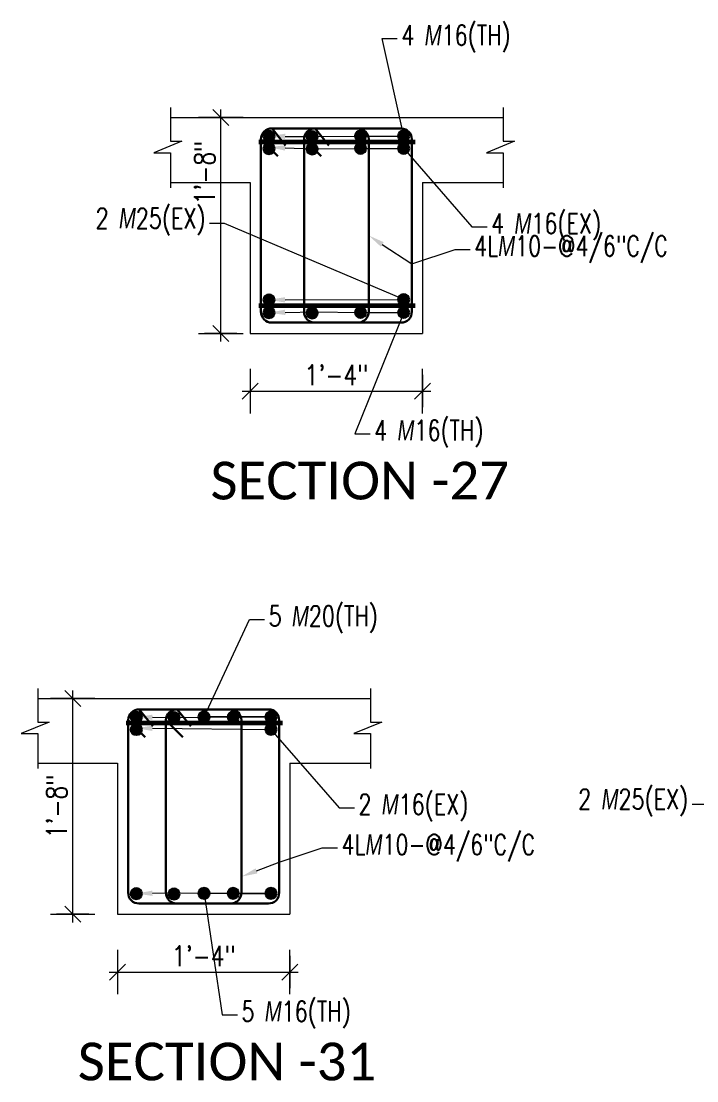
# Model space of a CAD drawing. Header units: inches. Extents: x 0 to 162649, y -36601 to -26324.
# Drawn here: x 155615 to 155677.6, y -36482.7 to -36384.5 of the extents above; entities that cross this region are included whole.
import ezdxf
from ezdxf import colors
from ezdxf.entities.mleader import LeaderData, LeaderLine
from ezdxf.math import Vec2, Vec3

# ---------------------------------------------------------------- set-up
doc = ezdxf.new("R2010")
doc.units = ezdxf.units.IN
doc.header["$MEASUREMENT"] = 0
for name, color, linetype, lineweight in [('Dim', 1, 'Continuous', 13), ('hatch', 252, 'Continuous', 0), ('OL_AR_Text', 140, 'Continuous', 5), ('Rein', 3, 'Continuous', 30), ('Stirrups', 191, 'Continuous', 25), ('TEXT', 7, 'Continuous', 9)]:
    doc.layers.add(name, color=color, linetype=linetype, lineweight=lineweight)
doc.styles.add('1-8 Annotative Text', font='calibri.ttf', dxfattribs={"height": 0.125})
doc.styles.add('DIM', font='simplex.shx', dxfattribs={"width": 0.75})
doc.styles.add('rmtext', font='romans.shx', dxfattribs={"width": 0.8})
doc.dimstyles.new('DIM-24', dxfattribs={"dimscale": 24, "dimtxt": 0.078125, "dimasz": 0.0625, "dimexe": 0.0625, "dimexo": 0.015625, "dimgap": 0.015625, "dimtad": 1, "dimdec": 1, "dimzin": 3, "dimdsep": 46, "dimlunit": 4, "dimtxsty": 'rmtext', "dimblk": 'OBLIQUE', "dimcen": 0.09375, "dimdle": 0.03125, "dimclrd": 1, "dimclre": 1, "dimclrt": 2, "dimadec": 0, "dimazin": 0, "dimtfac": 0.75, "dimtdec": 1, "dimtix": 1, "dimtmove": 0, "dimatfit": 3, "dimfxl": 0.0625, "dimfxlon": 1, "dimfrac": 1, "dimtolj": 1, "dimtzin": 0, "dimlwd": -1, "dimlwe": 5, "dimarcsym": 0})

# ---------------------------------------------------------------- blocks, each defined once
blk = doc.blocks.new('_Oblique')
for p, q in [((0, -1.375), (0, 1.375)), ((-0.495, -0.495), (0.495, 0.495))]:
    blk.add_line(p, q)
blk = doc.blocks.new('*D335')
at = {"layer": 'Defpoints', "color": 0, "transparency": 16777216}
for p in [(155636.205, -36413.416), (155652.205, -36413.416), (155652.205, -36418.769)]:
    blk.add_point(p, dxfattribs=at)
at = {"layer": 'Dim', "color": 1, "lineweight": 5, "transparency": 16777216}
for p, q in [((155636.205, -36417.269), (155636.205, -36420.269)), ((155652.205, -36417.269), (155652.205, -36420.269))]:
    blk.add_line(p, q, dxfattribs=at)
at = {"layer": 'Dim', "color": 1, "transparency": 16777216}
blk.add_line((155635.455, -36418.769), (155652.955, -36418.769), dxfattribs=at)
at = {"layer": 'Dim', "color": 1, "transparency": 16777216, "xscale": 1.5, "yscale": 1.5, "zscale": 1.5, "rotation": 180}
blk.add_blockref('_Oblique', (155636.205, -36418.769), dxfattribs=at)
at = {"layer": 'Dim', "color": 1, "transparency": 16777216, "xscale": 1.5, "yscale": 1.5, "zscale": 1.5}
blk.add_blockref('_Oblique', (155652.205, -36418.769), dxfattribs=at)
at = {"layer": 'Dim', "color": 2, "transparency": 16777216, "insert": (155644.205, -36417.278), "char_height": 1.875, "attachment_point": 5, "style": 'rmtext'}
blk.add_mtext('\\A1;1\'-4"', dxfattribs=at)
blk = doc.blocks.new('*D336')
at = {"layer": 'Defpoints', "color": 0, "transparency": 16777216}
for p in [(155633.489, -36393.416), (155636.205, -36393.416), (155636.205, -36413.416)]:
    blk.add_point(p, dxfattribs=at)
at = {"layer": 'Dim', "color": 1, "transparency": 16777216}
blk.add_line((155633.489, -36414.166), (155633.489, -36392.666), dxfattribs=at)
at = {"layer": 'Dim', "color": 1, "lineweight": 5, "transparency": 16777216}
for p, q in [((155634.989, -36393.416), (155631.989, -36393.416)), ((155634.989, -36413.416), (155631.989, -36413.416))]:
    blk.add_line(p, q, dxfattribs=at)
at = {"layer": 'Dim', "color": 1, "transparency": 16777216, "xscale": 1.5, "yscale": 1.5, "zscale": 1.5}
for p, rotation in [((155633.489, -36393.416), 90), ((155633.489, -36413.416), 270)]:
    blk.add_blockref('_Oblique', p, dxfattribs=dict(at, rotation=rotation))
at = {"layer": 'Dim', "color": 2, "transparency": 16777216, "insert": (155631.998, -36398.515), "char_height": 1.875, "attachment_point": 5, "rotation": 90, "style": 'rmtext'}
blk.add_mtext('\\A1;1\'-8"', dxfattribs=at)
blk = doc.blocks.new('*D424')
at = {"layer": 'Defpoints', "color": 0, "transparency": 16777216}
for p in [(155623.901, -36467.276), (155639.901, -36467.276), (155639.901, -36472.63)]:
    blk.add_point(p, dxfattribs=at)
at = {"layer": 'Dim', "color": 1, "lineweight": 5, "transparency": 16777216}
for p, q in [((155623.901, -36471.13), (155623.901, -36474.13)), ((155639.901, -36471.13), (155639.901, -36474.13))]:
    blk.add_line(p, q, dxfattribs=at)
at = {"layer": 'Dim', "color": 1, "transparency": 16777216}
blk.add_line((155623.151, -36472.63), (155640.651, -36472.63), dxfattribs=at)
at = {"layer": 'Dim', "color": 1, "transparency": 16777216, "xscale": 1.5, "yscale": 1.5, "zscale": 1.5, "rotation": 180}
blk.add_blockref('_Oblique', (155623.901, -36472.63), dxfattribs=at)
at = {"layer": 'Dim', "color": 1, "transparency": 16777216, "xscale": 1.5, "yscale": 1.5, "zscale": 1.5}
blk.add_blockref('_Oblique', (155639.901, -36472.63), dxfattribs=at)
at = {"layer": 'Dim', "color": 2, "transparency": 16777216, "insert": (155631.901, -36471.139), "char_height": 1.875, "attachment_point": 5, "style": 'rmtext'}
blk.add_mtext('\\A1;1\'-4"', dxfattribs=at)
blk = doc.blocks.new('*D425')
at = {"layer": 'Defpoints', "color": 0, "transparency": 16777216}
for p in [(155619.761, -36447.276), (155623.901, -36447.276), (155623.901, -36467.276)]:
    blk.add_point(p, dxfattribs=at)
at = {"layer": 'Dim', "color": 1, "transparency": 16777216}
blk.add_line((155619.761, -36468.026), (155619.761, -36446.526), dxfattribs=at)
at = {"layer": 'Dim', "color": 1, "lineweight": 5, "transparency": 16777216}
for p, q in [((155621.261, -36447.276), (155618.261, -36447.276)), ((155621.261, -36467.276), (155618.261, -36467.276))]:
    blk.add_line(p, q, dxfattribs=at)
at = {"layer": 'Dim', "color": 1, "transparency": 16777216, "xscale": 1.5, "yscale": 1.5, "zscale": 1.5}
for p, rotation in [((155619.761, -36447.276), 90), ((155619.761, -36467.276), 270)]:
    blk.add_blockref('_Oblique', p, dxfattribs=dict(at, rotation=rotation))
at = {"layer": 'Dim', "color": 2, "transparency": 16777216, "insert": (155618.27, -36457.276), "char_height": 1.875, "attachment_point": 5, "rotation": 90, "style": 'rmtext'}
blk.add_mtext('\\A1;1\'-8"', dxfattribs=at)

msp = doc.modelspace()

# ---------------------------------------------------------------- hatches: boundary and pattern name
at = {"layer": 'Rein'}
h = msp.add_hatch(color=256, dxfattribs=at)
h.dxf.hatch_style = 1
h.paths.add_polyline_path([(155638.457, -36395.139, 1), (155637.457, -36395.139, 1)])
h = msp.add_hatch(color=256, dxfattribs=at)
h.dxf.hatch_style = 1
h.paths.add_polyline_path([(155642.457, -36395.171, 1), (155641.457, -36395.171, 1)])
h = msp.add_hatch(color=256, dxfattribs=at)
h.dxf.hatch_style = 1
h.paths.add_polyline_path([(155646.947, -36395.117, 1), (155645.947, -36395.117, 1)])
h = msp.add_hatch(color=256, dxfattribs=at)
h.dxf.hatch_style = 1
h.paths.add_polyline_path([(155650.947, -36395.117, 1), (155649.947, -36395.117, 1)])
h = msp.add_hatch(color=256, dxfattribs=at)
h.dxf.hatch_style = 1
h.paths.add_polyline_path([(155638.457, -36396.289, 1), (155637.457, -36396.289, 1)])
h = msp.add_hatch(color=256, dxfattribs=at)
h.dxf.hatch_style = 1
h.paths.add_polyline_path([(155642.457, -36396.321, 1), (155641.457, -36396.321, 1)])
h = msp.add_hatch(color=256, dxfattribs=at)
h.dxf.hatch_style = 1
h.paths.add_polyline_path([(155646.947, -36396.267, 1), (155645.947, -36396.267, 1)])
h = msp.add_hatch(color=256, dxfattribs=at)
h.dxf.hatch_style = 1
h.paths.add_polyline_path([(155650.947, -36396.267, 1), (155649.947, -36396.267, 1)])
h = msp.add_hatch(color=256, dxfattribs=at)
h.dxf.hatch_style = 1
h.paths.add_polyline_path([(155638.457, -36410.309, 1), (155637.457, -36410.309, 1)])
h = msp.add_hatch(color=256, dxfattribs=at)
h.dxf.hatch_style = 1
h.paths.add_polyline_path([(155650.947, -36410.287, 1), (155649.947, -36410.287, 1)])
h = msp.add_hatch(color=256, dxfattribs=at)
h.dxf.hatch_style = 1
h.paths.add_polyline_path([(155638.457, -36411.498, 1), (155637.457, -36411.498, 1)])
h = msp.add_hatch(color=256, dxfattribs=at)
h.dxf.hatch_style = 1
h.paths.add_polyline_path([(155642.457, -36411.53, 1), (155641.457, -36411.53, 1)])
h = msp.add_hatch(color=256, dxfattribs=at)
h.dxf.hatch_style = 1
h.paths.add_polyline_path([(155646.947, -36411.476, 1), (155645.947, -36411.476, 1)])
h = msp.add_hatch(color=256, dxfattribs=at)
h.dxf.hatch_style = 1
h.paths.add_polyline_path([(155650.947, -36411.476, 1), (155649.947, -36411.476, 1)])
h = msp.add_hatch(color=256, dxfattribs=at)
h.dxf.hatch_style = 1
h.paths.add_polyline_path([(155626.152, -36449, 1), (155625.152, -36449, 1)])
h = msp.add_hatch(color=256, dxfattribs=at)
h.dxf.hatch_style = 1
h.paths.add_polyline_path([(155629.652, -36449.032, 1), (155628.652, -36449.032, 1)])
h = msp.add_hatch(color=256, dxfattribs=at)
h.dxf.hatch_style = 1
h.paths.add_polyline_path([(155632.435, -36448.978, 1), (155631.435, -36448.978, 1)])
h = msp.add_hatch(color=256, dxfattribs=at)
h.dxf.hatch_style = 1
h.paths.add_polyline_path([(155635.142, -36448.978, 1), (155634.142, -36448.978, 1)])
h = msp.add_hatch(color=256, dxfattribs=at)
h.dxf.hatch_style = 1
h.paths.add_polyline_path([(155638.642, -36448.978, 1), (155637.642, -36448.978, 1)])
h = msp.add_hatch(color=256, dxfattribs=at)
h.dxf.hatch_style = 1
h.paths.add_polyline_path([(155626.152, -36450.15, 1), (155625.152, -36450.15, 1)])
h = msp.add_hatch(color=256, dxfattribs=at)
h.dxf.hatch_style = 1
h.paths.add_polyline_path([(155638.642, -36450.128, 1), (155637.642, -36450.128, 1)])
h = msp.add_hatch(color=256, dxfattribs=at)
h.dxf.hatch_style = 1
h.paths.add_polyline_path([(155626.152, -36465.359, 1), (155625.152, -36465.359, 1)])
h = msp.add_hatch(color=256, dxfattribs=at)
h.dxf.hatch_style = 1
h.paths.add_polyline_path([(155629.652, -36465.39, 1), (155628.652, -36465.39, 1)])
h = msp.add_hatch(color=256, dxfattribs=at)
h.dxf.hatch_style = 1
h.paths.add_polyline_path([(155632.435, -36465.336, 1), (155631.435, -36465.336, 1)])
h = msp.add_hatch(color=256, dxfattribs=at)
h.dxf.hatch_style = 1
h.paths.add_polyline_path([(155635.142, -36465.336, 1), (155634.142, -36465.336, 1)])
h = msp.add_hatch(color=256, dxfattribs=at)
h.dxf.hatch_style = 1
h.paths.add_polyline_path([(155638.642, -36465.336, 1), (155637.642, -36465.336, 1)])

# ---------------------------------------------------------------- linework, layer by layer
at = {"layer": 'Dim', "lineweight": 60}
for p, q in [((155637.021, -36395.662), (155651.523, -36395.662)), ((155637.021, -36410.832), (155651.523, -36410.832)), ((155624.717, -36449.523), (155639.219, -36449.523))]:
    msp.add_line(p, q, dxfattribs=at)
at = {"layer": 'hatch'}
for p, q in [((155628.828, -36392.475), (155628.828, -36395.604)), ((155659.673, -36392.475), (155659.673, -36395.604)), ((155628.828, -36393.416), (155659.673, -36393.416)), ((155629.885, -36395.604), (155627.285, -36396.666)), ((155629.885, -36395.604), (155627.285, -36396.666)), ((155628.828, -36395.604), (155629.885, -36395.604)), ((155660.73, -36395.604), (155658.13, -36396.666)), ((155659.673, -36395.604), (155660.73, -36395.604)), ((155627.285, -36396.666), (155628.828, -36396.666)), ((155628.828, -36396.666), (155628.828, -36399.909)), ((155658.13, -36396.666), (155659.673, -36396.666)), ((155659.673, -36396.666), (155659.673, -36399.909)), ((155628.828, -36399.416), (155636.205, -36399.416)), ((155636.205, -36399.416), (155636.205, -36413.416)), ((155652.205, -36399.416), (155652.205, -36413.416)), ((155652.205, -36399.416), (155659.673, -36399.416)), ((155636.205, -36413.416), (155652.205, -36413.416)), ((155616.524, -36446.336), (155616.524, -36449.465)), ((155647.369, -36446.336), (155647.369, -36449.465)), ((155616.524, -36447.276), (155647.369, -36447.276)), ((155617.581, -36449.465), (155614.981, -36450.527)), ((155617.581, -36449.465), (155614.981, -36450.527)), ((155616.524, -36449.465), (155617.581, -36449.465)), ((155648.426, -36449.465), (155645.826, -36450.527)), ((155647.369, -36449.465), (155648.426, -36449.465)), ((155614.981, -36450.527), (155616.524, -36450.527)), ((155616.524, -36450.527), (155616.524, -36453.77)), ((155645.826, -36450.527), (155647.369, -36450.527)), ((155647.369, -36450.527), (155647.369, -36453.77)), ((155616.524, -36453.276), (155623.901, -36453.276)), ((155623.901, -36453.276), (155623.901, -36467.276)), ((155639.901, -36453.276), (155639.901, -36467.276)), ((155639.901, -36453.276), (155647.369, -36453.276)), ((155623.901, -36467.276), (155639.901, -36467.276))]:
    msp.add_line(p, q, dxfattribs=at)
at = {"layer": 'Rein'}
for centre in [(155637.957, -36395.139), (155641.957, -36395.171), (155646.447, -36395.117), (155650.447, -36395.117), (155637.957, -36396.289), (155641.957, -36396.321), (155646.447, -36396.267), (155650.447, -36396.267), (155637.957, -36410.309), (155650.447, -36410.287), (155637.957, -36411.498), (155641.957, -36411.53), (155646.447, -36411.476), (155650.447, -36411.476), (155625.652, -36449), (155629.152, -36449.032), (155631.935, -36448.978), (155634.642, -36448.978), (155638.142, -36448.978), (155625.652, -36450.15), (155638.142, -36450.128), (155625.652, -36465.359), (155629.152, -36465.39), (155631.935, -36465.336), (155634.642, -36465.336), (155638.142, -36465.336)]:
    msp.add_circle(centre, 0.5, dxfattribs=at)
at = {"layer": 'Stirrups', "lineweight": 30}
for p, q in [((155638.239, -36394.416), (155639.503, -36395.988)), ((155642.239, -36394.416), (155643.503, -36395.988)), ((155637.205, -36395.415), (155638.781, -36396.978)), ((155641.205, -36395.415), (155642.781, -36396.978)), ((155625.935, -36448.276), (155627.199, -36449.849)), ((155629.435, -36448.276), (155630.699, -36449.849)), ((155624.901, -36449.276), (155626.477, -36450.839)), ((155628.401, -36449.276), (155629.977, -36450.839))]:
    msp.add_line(p, q, dxfattribs=at)
for points in [[(155638.205, -36412.416), (155650.205, -36412.416, 0.414214), (155651.205, -36411.416), (155651.205, -36395.415, 0.404381), (155650.239, -36394.416), (155638.239, -36394.416, 0.424115), (155637.205, -36395.415), (155637.205, -36411.416, 0.414214)], [(155642.205, -36412.416), (155646.205, -36412.416, 0.414214), (155647.205, -36411.416), (155647.205, -36395.415, 0.404381), (155646.239, -36394.416), (155642.239, -36394.416, 0.424115), (155641.205, -36395.415), (155641.205, -36411.416, 0.414214)], [(155625.901, -36466.276), (155637.901, -36466.276, 0.414214), (155638.901, -36465.276), (155638.901, -36449.276, 0.404381), (155637.935, -36448.276), (155625.935, -36448.276, 0.424115), (155624.901, -36449.276), (155624.901, -36465.276, 0.414214)], [(155629.401, -36466.276), (155634.401, -36466.276, 0.414214), (155635.401, -36465.276), (155635.401, -36449.276, 0.404381), (155634.435, -36448.276), (155629.435, -36448.276, 0.424115), (155628.401, -36449.276), (155628.401, -36465.276, 0.414214)]]:
    msp.add_lwpolyline(points, format="xyb", close=True, dxfattribs=at)

# ---------------------------------------------------------------- texts
at = {"layer": 'OL_AR_Text', "char_height": 3.5, "width": 2.6734445e-317, "attachment_point": 1, "style": '1-8 Annotative Text'}
for s, insert in [('SECTION -27', (155632.534, -36425.317)), ('SECTION -31', (155620.23, -36479.178))]:
    msp.add_mtext(s, dxfattribs=dict(at, insert=insert))

# ---------------------------------------------------------------- dimensions: what is measured, and where the dimension line sits
at = {"layer": 'Dim'}
dim = msp.add_linear_dim(base=(155633.489, -36393.416), p1=(155636.205, -36413.416), p2=(155636.205, -36393.416), angle=90, dimstyle='DIM-24', dxfattribs=at)
dim.commit()
dim.dimension.update_dxf_attribs({"geometry": '*D336', "text_midpoint": (155633.489, -36398.515), "dimtype": 160})
for base, p1, p2, picture, middle in [((155652.205, -36418.769), (155636.205, -36413.416), (155652.205, -36413.416), '*D335', (155644.205, -36417.278)), ((155639.901, -36472.63), (155623.901, -36467.276), (155639.901, -36467.276), '*D424', (155631.901, -36471.139))]:
    dim = msp.add_linear_dim(base=base, p1=p1, p2=p2, dimstyle='DIM-24', dxfattribs=at)
    dim.commit()
    dim.dimension.update_dxf_attribs({"geometry": picture, "text_midpoint": middle})
dim = msp.add_linear_dim(base=(155619.761, -36447.276), p1=(155623.901, -36467.276), p2=(155623.901, -36447.276), angle=90, dimstyle='DIM-24', dxfattribs=at)
dim.commit()
dim.dimension.update_dxf_attribs({"geometry": '*D425', "text_midpoint": (155618.27, -36457.276)})

# ---------------------------------------------------------------- leaders
at = {"layer": 'TEXT'}
ml = msp.add_multileader_mtext('Standard', dxfattribs=at)
ml.set_content('4 {\\Fgothici|c0;M}16(TH) ', color=256, style='DIM')
ml.set_leader_properties(color=1, linetype='ByLayer', lineweight=9)
ml.build(insert=Vec2(0, 0))
ml.multileader.update_dxf_attribs({"text_right_attachment_type": 2, "dogleg_length": 0.25, "arrow_head_size": 1.5, "scale": 32})
ctx = ml.context
ctx.base_point, ctx.scale, ctx.char_height, ctx.arrow_head_size, ctx.landing_gap_size, ctx.plane_origin = Vec3(155649.852, -36386.08), 32, 1.875, 1.5, 0.375, Vec3(155660.954, -36394.175)
ctx.right_attachment = 2
notes = []
notes.append((ctx, [(0, (1, 1, 0), (155648.448, -36386.08), (1, 0), 1.404, [(3, [(155637.957, -36395.139), (155641.957, -36395.171), (155646.447, -36395.117), (155650.447, -36395.117)], 0, [])])]))
ctx.mtext.insert, ctx.mtext.flow_direction = Vec3(155650.227, -36384.83), 5
ml = msp.add_multileader_mtext('Standard', dxfattribs=at)
ml.set_content('4 {\\Fgothici|c0;M}16(EX) ', color=256, style='DIM')
ml.set_leader_properties(color=1, linetype='ByLayer', lineweight=9)
ml.build(insert=Vec2(0, 0))
ml.multileader.update_dxf_attribs({"text_right_attachment_type": 2, "dogleg_length": 0.25, "arrow_head_size": 1.5, "scale": 32})
ctx = ml.context
ctx.base_point, ctx.scale, ctx.char_height, ctx.arrow_head_size, ctx.landing_gap_size, ctx.plane_origin = Vec3(155658.179, -36403.537), 32, 1.875, 1.5, 0.375, Vec3(155658.991, -36401.49)
ctx.right_attachment = 2
notes.append((ctx, [(0, (1, 1, 0), (155656.775, -36403.537), (1, 0), 1.404, [(3, [(155637.957, -36396.16), (155641.957, -36396.321), (155646.447, -36396.267), (155650.447, -36396.267)], 0, [])])]))
ctx.mtext.insert, ctx.mtext.flow_direction = Vec3(155658.554, -36402.287), 5
ml = msp.add_multileader_mtext('Standard', dxfattribs=at)
ml.set_content('2 {\\Fgothici|c0;M}25(EX) ', color=256, style='DIM')
ml.set_leader_properties(color=1, linetype='ByLayer', lineweight=9)
ml.build(insert=Vec2(0, 0))
ml.multileader.update_dxf_attribs({"text_right_attachment_type": 2, "dogleg_length": 0.25, "arrow_head_size": 1.5, "scale": 32})
ctx = ml.context
ctx.base_point, ctx.scale, ctx.char_height, ctx.arrow_head_size, ctx.landing_gap_size, ctx.plane_origin = Vec3(155620.641, -36403.054), 32, 1.875, 1.5, 0.375, Vec3(155660.954, -36409.131)
ctx.right_attachment, ctx.text_align_type = 2, 2
notes.append((ctx, [(1, (1, 1, 0), (155633.844, -36403.233), (-1, 0), 1.404, [(2, [(155637.957, -36410.309), (155650.447, -36410.287)], 0, [])])]))
ctx.mtext.insert, ctx.mtext.alignment, ctx.mtext.flow_direction = Vec3(155632.065, -36401.804), 3, 5
ml = msp.add_multileader_mtext('Standard', dxfattribs=at)
ml.set_content('4L{\\Fgothici|c0;M}10-@4/6"C/C ', color=256, style='DIM')
ml.set_leader_properties(color=1, linetype='ByLayer', lineweight=9)
ml.build(insert=Vec2(0, 0))
ml.multileader.update_dxf_attribs({"text_right_attachment_type": 2, "dogleg_length": 0.25, "arrow_head_size": 1.5, "scale": 32})
ctx = ml.context
ctx.base_point, ctx.scale, ctx.char_height, ctx.arrow_head_size, ctx.landing_gap_size, ctx.plane_origin = Vec3(155656.61, -36405.63), 32, 1.875, 1.5, 0.375, Vec3(155667.145, -36415.383)
ctx.right_attachment = 2
notes.append((ctx, [(0, (1, 1, 0), (155655.206, -36405.63), (1, 0), 1.404, [(1, [(155647.205, -36404.345), (155651.205, -36406.962)], 0, [])])]))
ctx.mtext.insert, ctx.mtext.flow_direction = Vec3(155656.985, -36404.38), 5
ml = msp.add_multileader_mtext('Standard', dxfattribs=at)
ml.set_content('4 {\\Fgothici|c0;M}16(TH) ', color=256, style='DIM')
ml.set_leader_properties(color=1, linetype='ByLayer', lineweight=9)
ml.build(insert=Vec2(0, 0))
ml.multileader.update_dxf_attribs({"text_right_attachment_type": 2, "dogleg_length": 0.25, "arrow_head_size": 1.5, "scale": 32})
ctx = ml.context
ctx.base_point, ctx.scale, ctx.char_height, ctx.arrow_head_size, ctx.landing_gap_size, ctx.plane_origin = Vec3(155647.331, -36422.722), 32, 1.875, 1.5, 0.375, Vec3(155658.991, -36420.676)
ctx.right_attachment = 2
notes.append((ctx, [(0, (1, 1, 0), (155645.926, -36422.722), (1, 0), 1.404, [(3, [(155637.957, -36411.498), (155642.205, -36411.416), (155646.447, -36411.476), (155650.447, -36411.476)], 0, [])])]))
ctx.mtext.insert, ctx.mtext.flow_direction = Vec3(155647.706, -36421.472), 5
ml = msp.add_multileader_mtext('Standard', dxfattribs=at)
ml.set_content('5 {\\Fgothici|c0;M}20(TH) ', color=256, style='DIM')
ml.set_leader_properties(color=1, linetype='ByLayer', lineweight=9)
ml.build(insert=Vec2(0, 0))
ml.multileader.update_dxf_attribs({"text_right_attachment_type": 2, "dogleg_length": 0.25, "arrow_head_size": 1.5, "scale": 32})
ctx = ml.context
ctx.base_point, ctx.scale, ctx.char_height, ctx.arrow_head_size, ctx.landing_gap_size, ctx.plane_origin = Vec3(155637.548, -36439.941), 32, 1.875, 1.5, 0.375, Vec3(155648.65, -36448.036)
ctx.right_attachment = 2
notes.append((ctx, [(0, (1, 1, 0), (155636.143, -36439.941), (1, 0), 1.404, [(4, [(155625.652, -36449), (155629.152, -36449.032), (155634.642, -36448.978), (155638.142, -36448.978), (155631.935, -36448.978)], 0, [])])]))
ctx.mtext.insert, ctx.mtext.flow_direction = Vec3(155637.923, -36438.691), 5
ml = msp.add_multileader_mtext('Standard', dxfattribs=at)
ml.set_content('2 {\\Fgothici|c0;M}16(EX) ', color=256, style='DIM')
ml.set_leader_properties(color=1, linetype='ByLayer', lineweight=9)
ml.build(insert=Vec2(0, 0))
ml.multileader.update_dxf_attribs({"text_right_attachment_type": 2, "dogleg_length": 0.25, "arrow_head_size": 1.5, "scale": 32})
ctx = ml.context
ctx.base_point, ctx.scale, ctx.char_height, ctx.arrow_head_size, ctx.landing_gap_size, ctx.plane_origin = Vec3(155645.875, -36457.398), 32, 1.875, 1.5, 0.375, Vec3(155646.687, -36455.351)
ctx.right_attachment = 2
notes.append((ctx, [(0, (1, 1, 0), (155644.47, -36457.398), (1, 0), 1.404, [(3, [(155625.652, -36450.021), (155638.142, -36450.128)], 0, [])])]))
ctx.mtext.insert, ctx.mtext.flow_direction = Vec3(155646.25, -36456.148), 5
ml = msp.add_multileader_mtext('Standard', dxfattribs=at)
ml.set_content('2 {\\Fgothici|c0;M}25(EX) ', color=256, style='DIM')
ml.set_leader_properties(color=1, linetype='ByLayer', lineweight=9)
ml.build(insert=Vec2(0, 0))
ml.multileader.update_dxf_attribs({"text_right_attachment_type": 2, "dogleg_length": 0.25, "arrow_head_size": 1.5, "scale": 32})
ctx = ml.context
ctx.base_point, ctx.scale, ctx.char_height, ctx.arrow_head_size, ctx.landing_gap_size, ctx.plane_origin = Vec3(155665.393, -36456.915), 32, 1.875, 1.5, 0.375, Vec3(155705.706, -36462.992)
ctx.right_attachment, ctx.text_align_type = 2, 2
notes.append((ctx, [(1, (1, 1, 0), (155678.597, -36457.094), (-1, 0), 1.404, [(2, [(155692.085, -36464.89), (155697.575, -36465.336)], 0, [])])]))
ctx.mtext.insert, ctx.mtext.alignment, ctx.mtext.flow_direction = Vec3(155676.817, -36455.665), 3, 5
ml = msp.add_multileader_mtext('Standard', dxfattribs=at)
ml.set_content('4L{\\Fgothici|c0;M}10-@4/6"C/C ', color=256, style='DIM')
ml.set_leader_properties(color=1, linetype='ByLayer', lineweight=9)
ml.build(insert=Vec2(0, 0))
ml.multileader.update_dxf_attribs({"text_right_attachment_type": 2, "dogleg_length": 0.25, "arrow_head_size": 1.5, "scale": 32})
ctx = ml.context
ctx.base_point, ctx.scale, ctx.char_height, ctx.arrow_head_size, ctx.landing_gap_size, ctx.plane_origin = Vec3(155644.306, -36461.122), 32, 1.875, 1.5, 0.375, Vec3(155654.841, -36470.875)
ctx.right_attachment = 2
notes.append((ctx, [(0, (1, 1, 0), (155642.901, -36461.122), (1, 0), 1.404, [(1, [(155635.401, -36463.785), (155638.901, -36462.454)], 0, [])])]))
ctx.mtext.insert, ctx.mtext.flow_direction = Vec3(155644.681, -36459.872), 5
ml = msp.add_multileader_mtext('Standard', dxfattribs=at)
ml.set_content('5 {\\Fgothici|c0;M}16(TH) ', color=256, style='DIM')
ml.set_leader_properties(color=1, linetype='ByLayer', lineweight=9)
ml.build(insert=Vec2(0, 0))
ml.multileader.update_dxf_attribs({"text_right_attachment_type": 2, "dogleg_length": 0.25, "arrow_head_size": 1.5, "scale": 32})
ctx = ml.context
ctx.base_point, ctx.scale, ctx.char_height, ctx.arrow_head_size, ctx.landing_gap_size, ctx.plane_origin = Vec3(155635.027, -36476.583), 32, 1.875, 1.5, 0.375, Vec3(155646.687, -36474.537)
ctx.right_attachment = 2
notes.append((ctx, [(0, (1, 1, 0), (155633.622, -36476.583), (1, 0), 1.404, [(4, [(155625.652, -36465.359), (155629.401, -36465.276), (155634.642, -36465.336), (155638.142, -36465.336), (155631.935, -36465.336)], 0, [])])]))
ctx.mtext.insert, ctx.mtext.flow_direction = Vec3(155635.402, -36475.333), 5
for ctx, leaders in notes:
    for number, flags, end, landing, length, lines in leaders:
        leader = LeaderData()
        leader.index, (leader.has_last_leader_line, leader.has_dogleg_vector, leader.attachment_direction) = number, flags
        leader.last_leader_point, leader.dogleg_vector, leader.dogleg_length = Vec3(end), Vec3(landing), length
        for number, points, colour, breaks in lines:
            line = LeaderLine()
            line.index, line.vertices, line.color, line.breaks = number, Vec3.list(points), colors.encode_raw_color(colour), breaks
            leader.lines.append(line)
        ctx.leaders.append(leader)

doc.saveas('drawing.dxf')
